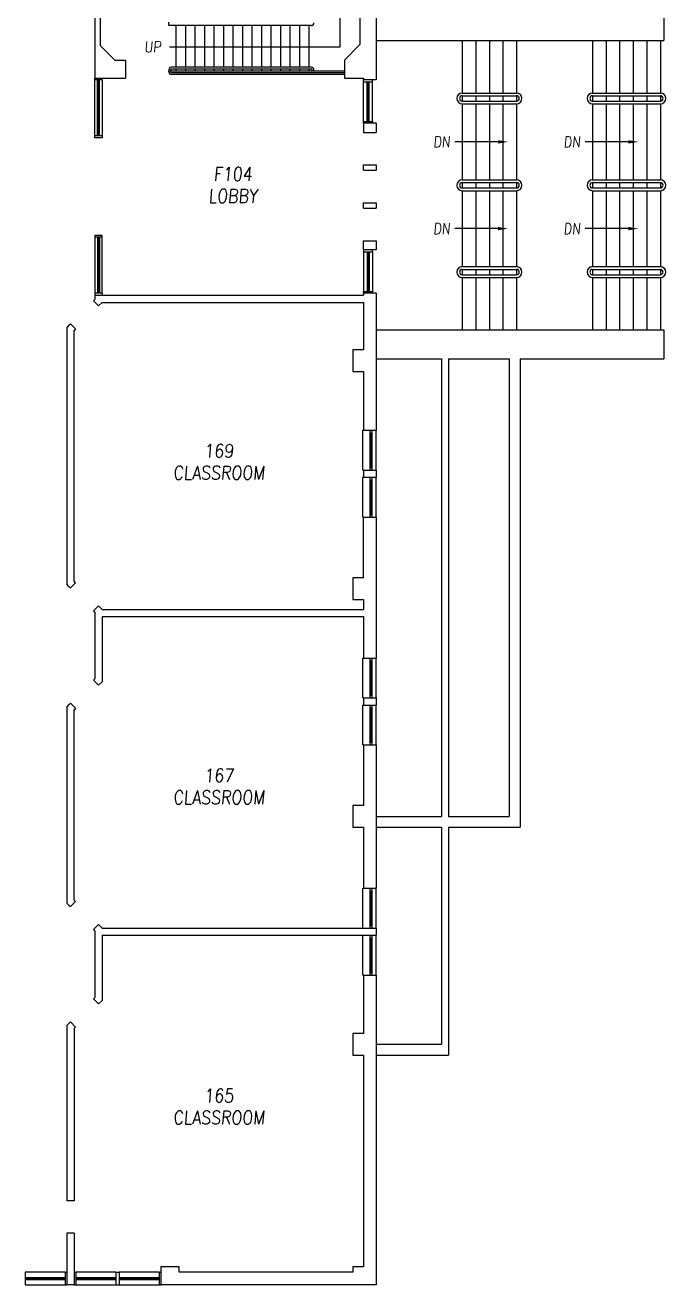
# Model space of a CAD drawing. Extents: x 689 to 4377, y 664 to 3532.
# Drawn here: x 3669 to 4377, y 664 to 2058 of the extents above; entities that cross this region are included whole.
import ezdxf
from ezdxf.enums import TextEntityAlignment as Align

# ---------------------------------------------------------------- set-up
doc = ezdxf.new("R2010")
doc.units = 0
doc.header["$MEASUREMENT"] = 0
for name, color, linetype in [('A-BELOW', 111, 'CONTINUOUS'), ('A-FS-ID', 6, 'CONTINUOUS'), ('A-FS-NM', 6, 'CONTINUOUS'), ('A-GLAZ', 191, 'CONTINUOUS'), ('A-STRS', 4, 'CONTINUOUS'), ('A-WL-EX', 171, 'CONTINUOUS')]:
    doc.layers.add(name, color=color, linetype=linetype)
doc.styles.get("Standard").update_dxf_attribs({"font": 'ROMANS.shx', "width": 0.85, "oblique": 5, "height": 6})

msp = doc.modelspace()

# ---------------------------------------------------------------- linework, layer by layer
at = {"layer": 'A-BELOW'}
for p, q in [((4374.81344, 2072.49503), (4374.81344, 2040.49503)), ((4056.81344, 2040.49503), (4374.81344, 2040.49503)), ((4151.81344, 2040.49503), (4151.81344, 1982.49503)), ((4166.81344, 2040.49503), (4166.81344, 1982.49503)), ((4181.81344, 2040.49503), (4181.81344, 1982.49503)), ((4196.81344, 2040.49503), (4196.81344, 1982.49503)), ((4211.81344, 2040.49503), (4211.81344, 1982.49503)), ((4295.81344, 2040.49503), (4295.81344, 1982.49503)), ((4310.81344, 2040.49503), (4310.81344, 1982.49503)), ((4325.81344, 2040.49503), (4325.81344, 1982.49503)), ((4340.81344, 2040.49503), (4340.81344, 1982.49503)), ((4355.81344, 2040.49503), (4355.81344, 1982.49503)), ((4370.81344, 2040.49503), (4370.81344, 1982.49503)), ((3745.81344, 1934.99503), (3745.81344, 1996.99503)), ((3753.81344, 1996.99503), (3753.81344, 1934.99503)), ((4042.81344, 1950.99503), (4042.81344, 1994.99503)), ((4052.81344, 1950.99503), (4052.81344, 1994.99503)), ((4151.81344, 1982.49503), (4211.81344, 1982.49503)), ((4151.81344, 1979.49503), (4211.81344, 1979.49503)), ((4151.81344, 1979.49503), (4151.81344, 1973.49503)), ((4166.81344, 1979.49503), (4166.81344, 1973.49503)), ((4181.81344, 1979.49503), (4181.81344, 1973.49503)), ((4196.81344, 1979.49503), (4196.81344, 1973.49503)), ((4211.81344, 1979.49503), (4211.81344, 1973.49503)), ((4295.81344, 1982.49503), (4370.81344, 1982.49503)), ((4295.81344, 1979.49503), (4370.81344, 1979.49503)), ((4295.81344, 1979.49503), (4295.81344, 1973.49503)), ((4310.81344, 1979.49503), (4310.81344, 1973.49503)), ((4325.81344, 1979.49503), (4325.81344, 1973.49503)), ((4340.81344, 1979.49503), (4340.81344, 1973.49503)), ((4355.81344, 1979.49503), (4355.81344, 1973.49503)), ((4370.81344, 1979.49503), (4370.81344, 1973.49503)), ((4151.81344, 1973.49503), (4211.81344, 1973.49503)), ((4151.81344, 1970.49503), (4211.81344, 1970.49503)), ((4151.81344, 1970.49503), (4151.81344, 1886.49503)), ((4166.81344, 1970.49503), (4166.81344, 1886.49503)), ((4181.81344, 1970.49503), (4181.81344, 1886.49503)), ((4196.81344, 1970.49503), (4196.81344, 1886.49503)), ((4211.81344, 1970.49503), (4211.81344, 1886.49503)), ((4295.81344, 1973.49503), (4370.81344, 1973.49503)), ((4295.81344, 1970.49503), (4295.81344, 1886.49503)), ((4295.81344, 1970.49503), (4370.81344, 1970.49503)), ((4310.81344, 1970.49503), (4310.81344, 1886.49503)), ((4325.81344, 1970.49503), (4325.81344, 1886.49503)), ((4340.81344, 1970.49503), (4340.81344, 1886.49503)), ((4355.81344, 1970.49503), (4355.81344, 1886.49503)), ((4370.81344, 1970.49503), (4370.81344, 1886.49503)), ((4191.41947, 1928.49503), (4143.81344, 1928.49503)), ((4335.41947, 1928.49503), (4287.81344, 1928.49503)), ((4151.81344, 1886.49503), (4211.81344, 1886.49503)), ((4151.81344, 1883.49503), (4151.81344, 1877.49503)), ((4151.81344, 1883.49503), (4211.81344, 1883.49503)), ((4166.81344, 1883.49503), (4166.81344, 1877.49503)), ((4181.81344, 1883.49503), (4181.81344, 1877.49503)), ((4196.81344, 1883.49503), (4196.81344, 1877.49503)), ((4211.81344, 1883.49503), (4211.81344, 1877.49503)), ((4295.81344, 1886.49503), (4370.81344, 1886.49503)), ((4295.81344, 1883.49503), (4370.81344, 1883.49503)), ((4295.81344, 1883.49503), (4295.81344, 1877.49503)), ((4310.81344, 1883.49503), (4310.81344, 1877.49503)), ((4325.81344, 1883.49503), (4325.81344, 1877.49503)), ((4340.81344, 1883.49503), (4340.81344, 1877.49503)), ((4355.81344, 1883.49503), (4355.81344, 1877.49503)), ((4370.81344, 1883.49503), (4370.81344, 1877.49503)), ((4151.81344, 1877.49503), (4211.81344, 1877.49503)), ((4151.81344, 1874.49503), (4151.81344, 1790.49503)), ((4151.81344, 1874.49503), (4211.81344, 1874.49503)), ((4166.81344, 1874.49503), (4166.81344, 1790.49503)), ((4181.81344, 1874.49503), (4181.81344, 1790.49503)), ((4196.81344, 1874.49503), (4196.81344, 1790.49503)), ((4211.81344, 1874.49503), (4211.81344, 1790.49503)), ((4295.81344, 1877.49503), (4370.81344, 1877.49503)), ((4295.81344, 1874.49503), (4295.81344, 1790.49503)), ((4295.81344, 1874.49503), (4370.81344, 1874.49503)), ((4310.81344, 1874.49503), (4310.81344, 1790.49503)), ((4325.81344, 1874.49503), (4325.81344, 1790.49503)), ((4340.81344, 1874.49503), (4340.81344, 1790.49503)), ((4355.81344, 1874.49503), (4355.81344, 1790.49503)), ((4370.81344, 1874.49503), (4370.81344, 1790.49503)), ((4191.41947, 1832.49503), (4143.81344, 1832.49503)), ((4335.41947, 1832.49503), (4287.81344, 1832.49503)), ((3745.81344, 1822.99503), (3745.81344, 1760.99503)), ((3753.81344, 1760.99503), (3753.81344, 1822.99503)), ((4042.81344, 1806.99503), (4042.81344, 1762.99503)), ((4052.81344, 1806.99503), (4052.81344, 1762.99503)), ((4151.81344, 1790.49503), (4211.81344, 1790.49503)), ((4151.81344, 1787.49503), (4211.81344, 1787.49503)), ((4151.81344, 1787.49503), (4151.81344, 1781.49503)), ((4166.81344, 1787.49503), (4166.81344, 1781.49503)), ((4181.81344, 1787.49503), (4181.81344, 1781.49503)), ((4196.81344, 1787.49503), (4196.81344, 1781.49503)), ((4211.81344, 1787.49503), (4211.81344, 1781.49503)), ((4295.81344, 1790.49503), (4370.81344, 1790.49503)), ((4295.81344, 1787.49503), (4295.81344, 1781.49503)), ((4295.81344, 1787.49503), (4370.81344, 1787.49503)), ((4310.81344, 1787.49503), (4310.81344, 1781.49503)), ((4325.81344, 1787.49503), (4325.81344, 1781.49503)), ((4340.81344, 1787.49503), (4340.81344, 1781.49503)), ((4355.81344, 1787.49503), (4355.81344, 1781.49503)), ((4370.81344, 1787.49503), (4370.81344, 1781.49503)), ((4151.81344, 1781.49503), (4211.81344, 1781.49503)), ((4151.81344, 1778.49503), (4211.81344, 1778.49503)), ((4151.81344, 1778.49503), (4151.81344, 1720.49503)), ((4166.81344, 1778.49503), (4166.81344, 1720.49503)), ((4181.81344, 1778.49503), (4181.81344, 1720.49503)), ((4196.81344, 1778.49503), (4196.81344, 1720.49503)), ((4211.81344, 1778.49503), (4211.81344, 1720.49503)), ((4295.81344, 1781.49503), (4370.81344, 1781.49503)), ((4295.81344, 1778.49503), (4370.81344, 1778.49503)), ((4295.81344, 1778.49503), (4295.81344, 1720.49503)), ((4310.81344, 1778.49503), (4310.81344, 1720.49503)), ((4325.81344, 1778.49503), (4325.81344, 1720.49503)), ((4340.81344, 1778.49503), (4340.81344, 1720.49503)), ((4355.81344, 1778.49503), (4355.81344, 1720.49503)), ((4370.81344, 1778.49503), (4370.81344, 1720.49503)), ((4056.81344, 1720.49503), (4374.81344, 1720.49503)), ((4374.81344, 1720.49503), (4374.81344, 1688.49503)), ((4056.81344, 1688.49503), (4128.81344, 1688.49503)), ((4128.81344, 1688.49503), (4128.81344, 1182.49503)), ((4136.81344, 1688.49503), (4136.81344, 1182.49503)), ((4136.81344, 1688.49503), (4203.81344, 1688.49503)), ((4203.81344, 1688.49503), (4203.81344, 1182.49503)), ((4215.81344, 1688.49503), (4374.81344, 1688.49503)), ((4215.81344, 1688.49503), (4215.81344, 1170.49503)), ((4041.81344, 1565.49503), (4041.81344, 1609.49503)), ((4041.81344, 1609.49503), (4042.81344, 1609.49503)), ((4056.81344, 1565.49503), (4056.81344, 1609.49503)), ((4042.81344, 1565.49503), (4041.81344, 1565.49503)), ((4041.81344, 1513.49503), (4041.81344, 1557.49503)), ((4041.81344, 1557.49503), (4042.81344, 1557.49503)), ((4056.81344, 1513.49503), (4056.81344, 1557.49503)), ((4042.81344, 1513.49503), (4041.81344, 1513.49503)), ((4041.81344, 1357.49503), (4042.81344, 1357.49503)), ((4041.81344, 1313.49503), (4041.81344, 1357.49503)), ((4056.81344, 1313.49503), (4056.81344, 1357.49503)), ((4042.81344, 1313.49503), (4041.81344, 1313.49503)), ((4041.81344, 1261.49503), (4041.81344, 1305.49503)), ((4041.81344, 1305.49503), (4042.81344, 1305.49503)), ((4056.81344, 1261.49503), (4056.81344, 1305.49503)), ((4042.81344, 1261.49503), (4041.81344, 1261.49503)), ((4056.81344, 1182.49503), (4128.81344, 1182.49503)), ((4056.81344, 1170.49503), (4128.81344, 1170.49503)), ((4128.81344, 1170.49503), (4128.81344, 930.49503)), ((4136.81344, 1182.49503), (4203.81344, 1182.49503)), ((4136.81344, 1170.49503), (4136.81344, 918.49503)), ((4136.81344, 1170.49503), (4215.81344, 1170.49503)), ((4041.81344, 1058.99503), (4041.81344, 1102.99503)), ((4041.81344, 1102.99503), (4042.81344, 1102.99503)), ((4056.81344, 1058.99503), (4056.81344, 1102.99503)), ((4041.81344, 1006.99503), (4041.81344, 1050.99503)), ((4056.81344, 1006.99503), (4056.81344, 1050.99503)), ((4042.81344, 1006.99503), (4041.81344, 1006.99503)), ((4056.81344, 930.49503), (4128.81344, 930.49503)), ((4056.81344, 918.49503), (4136.81344, 918.49503)), ((3712.81344, 678.49503), (3668.81344, 678.49503)), ((3768.81344, 678.49503), (3724.81344, 678.49503)), ((3816.81344, 678.49503), (3772.81344, 678.49503)), ((3668.81344, 664.49503), (3712.81344, 664.49503)), ((3724.81344, 664.49503), (3768.81344, 664.49503)), ((3772.81344, 664.49503), (3816.81344, 664.49503))]:
    msp.add_line(p, q, dxfattribs=at)
for centre, radius, start, end in [((4151.81344, 1976.49503), 6, 90, 270), ((4151.81344, 1976.49503), 3, 90, 270), ((4211.81344, 1976.49503), 6, 270, 90), ((4211.81344, 1976.49503), 3, 270, 90), ((4295.81344, 1976.49503), 6, 90, 270), ((4295.81344, 1976.49503), 3, 90, 270), ((4370.81344, 1976.49503), 6, 270, 90), ((4370.81344, 1976.49503), 3, 270, 90), ((4151.81344, 1880.49503), 6, 90, 270), ((4151.81344, 1880.49503), 3, 90, 270), ((4211.81344, 1880.49503), 6, 270, 90), ((4211.81344, 1880.49503), 3, 270, 90), ((4295.81344, 1880.49503), 6, 90, 270), ((4295.81344, 1880.49503), 3, 90, 270), ((4370.81344, 1880.49503), 6, 270, 90), ((4370.81344, 1880.49503), 3, 270, 90), ((4151.81344, 1784.49503), 6, 90, 270), ((4151.81344, 1784.49503), 3, 90, 270), ((4211.81344, 1784.49503), 6, 270, 90), ((4211.81344, 1784.49503), 3, 270, 90), ((4295.81344, 1784.49503), 6, 90, 270), ((4295.81344, 1784.49503), 3, 90, 270), ((4370.81344, 1784.49503), 6, 270, 90), ((4370.81344, 1784.49503), 3, 270, 90)]:
    msp.add_arc(centre, radius, start, end, dxfattribs=at)
for points in [[(4191.41947, 1930.37003), (4191.41947, 1926.62003), (4202.66947, 1928.49503)], [(4335.41947, 1930.37003), (4335.41947, 1926.62003), (4346.66947, 1928.49503)], [(4191.41947, 1834.37003), (4191.41947, 1830.62003), (4202.66947, 1832.49503)], [(4335.41947, 1834.37003), (4335.41947, 1830.62003), (4346.66947, 1832.49503)]]:
    msp.add_solid(points, dxfattribs=at)
at = {"layer": 'A-GLAZ'}
for p, q in [((3745.81344, 1996.99503), (3745.81344, 1998.99503)), ((3753.81344, 1996.99503), (3745.81344, 1996.99503)), ((3748.81344, 1934.99503), (3748.81344, 1996.99503)), ((3749.06344, 1934.99503), (3749.06344, 1996.99503)), ((3750.56344, 1934.99503), (3750.56344, 1996.99503)), ((3750.81344, 1934.99503), (3750.81344, 1996.99503)), ((3753.81344, 1996.99503), (3753.81344, 1998.99503)), ((4042.81344, 1994.99503), (4042.81344, 1996.99503)), ((4042.81344, 1994.99503), (4052.81344, 1994.99503)), ((4046.81344, 1950.99503), (4046.81344, 1994.99503)), ((4047.06344, 1950.99503), (4047.06344, 1994.99503)), ((4048.56344, 1950.99503), (4048.56344, 1994.99503)), ((4048.81344, 1950.99503), (4048.81344, 1994.99503)), ((4052.81344, 1994.99503), (4052.81344, 1996.99503)), ((4042.81344, 1948.99503), (4042.81344, 1950.99503)), ((4042.81344, 1950.99503), (4052.81344, 1950.99503)), ((4052.81344, 1950.99503), (4052.81344, 1948.99503)), ((3745.81344, 1932.99503), (3745.81344, 1934.99503)), ((3753.81344, 1934.99503), (3745.81344, 1934.99503)), ((3753.81344, 1932.99503), (3745.81344, 1932.99503)), ((3753.81344, 1934.99503), (3753.81344, 1932.99503)), ((3745.81344, 1824.99503), (3745.81344, 1822.99503)), ((3753.81344, 1824.99503), (3745.81344, 1824.99503)), ((3753.81344, 1822.99503), (3753.81344, 1824.99503)), ((3753.81344, 1822.99503), (3745.81344, 1822.99503)), ((3748.81344, 1822.99503), (3748.81344, 1760.99503)), ((3749.06344, 1822.99503), (3749.06344, 1760.99503)), ((3750.56344, 1822.99503), (3750.56344, 1760.99503)), ((3750.81344, 1822.99503), (3750.81344, 1760.99503)), ((4042.81344, 1808.99503), (4042.81344, 1806.99503)), ((4042.81344, 1806.99503), (4052.81344, 1806.99503)), ((4046.81344, 1806.99503), (4046.81344, 1762.99503)), ((4047.06344, 1806.99503), (4047.06344, 1762.99503)), ((4048.56344, 1806.99503), (4048.56344, 1762.99503)), ((4048.81344, 1806.99503), (4048.81344, 1762.99503)), ((4052.81344, 1806.99503), (4052.81344, 1808.99503)), ((3745.81344, 1760.99503), (3745.81344, 1758.99503)), ((3753.81344, 1760.99503), (3745.81344, 1760.99503)), ((3753.81344, 1760.99503), (3753.81344, 1758.99503)), ((4042.81344, 1762.99503), (4052.81344, 1762.99503)), ((4042.81344, 1760.99503), (4042.81344, 1762.99503)), ((4052.81344, 1762.99503), (4052.81344, 1760.99503)), ((4049.81344, 1609.49503), (4049.81344, 1565.49503)), ((4049.81344, 1606.49503), (4051.81344, 1606.49503)), ((4050.81344, 1606.49503), (4050.81344, 1568.49503)), ((4051.06344, 1606.49503), (4051.06344, 1568.49503)), ((4051.56344, 1606.49503), (4051.56344, 1568.49503)), ((4051.81344, 1609.49503), (4051.81344, 1565.49503)), ((4049.81344, 1568.49503), (4051.81344, 1568.49503)), ((4049.81344, 1557.49503), (4049.81344, 1513.49503)), ((4049.81344, 1554.49503), (4051.81344, 1554.49503)), ((4050.81344, 1554.49503), (4050.81344, 1516.49503)), ((4051.06344, 1554.49503), (4051.06344, 1516.49503)), ((4051.56344, 1554.49503), (4051.56344, 1516.49503)), ((4051.81344, 1557.49503), (4051.81344, 1513.49503)), ((4049.81344, 1516.49503), (4051.81344, 1516.49503)), ((4049.81344, 1357.49503), (4049.81344, 1313.49503)), ((4049.81344, 1354.49503), (4051.81344, 1354.49503)), ((4050.81344, 1354.49503), (4050.81344, 1316.49503)), ((4051.06344, 1354.49503), (4051.06344, 1316.49503)), ((4051.56344, 1354.49503), (4051.56344, 1316.49503)), ((4051.81344, 1357.49503), (4051.81344, 1313.49503)), ((4049.81344, 1316.49503), (4051.81344, 1316.49503)), ((4049.81344, 1305.49503), (4049.81344, 1261.49503)), ((4049.81344, 1302.49503), (4051.81344, 1302.49503)), ((4050.81344, 1302.49503), (4050.81344, 1264.49503)), ((4051.06344, 1302.49503), (4051.06344, 1264.49503)), ((4051.56344, 1302.49503), (4051.56344, 1264.49503)), ((4051.81344, 1305.49503), (4051.81344, 1261.49503)), ((4049.81344, 1264.49503), (4051.81344, 1264.49503)), ((4049.81344, 1102.99503), (4049.81344, 1058.99503)), ((4051.81344, 1102.99503), (4051.81344, 1058.99503)), ((4049.81344, 1099.99503), (4051.81344, 1099.99503)), ((4050.81344, 1099.99503), (4050.81344, 1061.99503)), ((4051.06344, 1099.99503), (4051.06344, 1061.99503)), ((4051.56344, 1099.99503), (4051.56344, 1061.99503)), ((4049.81344, 1061.99503), (4051.81344, 1061.99503)), ((4049.81344, 1050.99503), (4049.81344, 1006.99503)), ((4049.81344, 1047.99503), (4051.81344, 1047.99503)), ((4050.81344, 1047.99503), (4050.81344, 1009.99503)), ((4051.06344, 1047.99503), (4051.06344, 1009.99503)), ((4051.56344, 1047.99503), (4051.56344, 1009.99503)), ((4051.81344, 1050.99503), (4051.81344, 1006.99503)), ((4049.81344, 1009.99503), (4051.81344, 1009.99503)), ((3668.81344, 678.49503), (3668.81344, 664.49503)), ((3668.81344, 672.49503), (3712.81344, 672.49503)), ((3668.81344, 672.24503), (3712.81344, 672.24503)), ((3668.81344, 670.74503), (3712.81344, 670.74503)), ((3668.81344, 670.49503), (3712.81344, 670.49503)), ((3712.81344, 678.49503), (3712.81344, 664.49503)), ((3712.81344, 678.49503), (3714.81344, 678.49503)), ((3722.81344, 678.49503), (3724.81344, 678.49503)), ((3724.81344, 678.49503), (3724.81344, 664.49503)), ((3724.81344, 672.49503), (3768.81344, 672.49503)), ((3724.81344, 672.24503), (3768.81344, 672.24503)), ((3724.81344, 670.74503), (3768.81344, 670.74503)), ((3724.81344, 670.49503), (3768.81344, 670.49503)), ((3768.81344, 678.49503), (3768.81344, 664.49503)), ((3768.81344, 678.49503), (3772.81344, 678.49503)), ((3772.81344, 678.49503), (3772.81344, 664.49503)), ((3772.81344, 672.49503), (3816.81344, 672.49503)), ((3772.81344, 672.24503), (3816.81344, 672.24503)), ((3772.81344, 670.74503), (3816.81344, 670.74503)), ((3772.81344, 670.49503), (3816.81344, 670.49503)), ((3816.81344, 678.49503), (3816.81344, 664.49503)), ((3816.81344, 678.49503), (3818.81344, 678.49503)), ((3712.81344, 664.49503), (3714.81344, 664.49503)), ((3722.81344, 664.49503), (3724.81344, 664.49503)), ((3768.81344, 664.49503), (3772.81344, 664.49503)), ((3816.81344, 664.49503), (3818.81344, 664.49503))]:
    msp.add_line(p, q, dxfattribs=at)
at = {"layer": 'A-STRS'}
for p, q in [((4016.81344, 2033.49503), (4016.81344, 2105.49503)), ((3827.56344, 2056.99503), (3827.56344, 2060.99503)), ((3984.93844, 2056.99503), (3827.56344, 2056.99503)), ((3835.81344, 2010.99503), (3835.81344, 2056.99503)), ((3846.31344, 2010.99503), (3846.31344, 2056.99503)), ((3856.81344, 2010.99503), (3856.81344, 2056.99503)), ((3867.31344, 2010.99503), (3867.31344, 2056.99503)), ((3877.81344, 2010.99503), (3877.81344, 2056.99503)), ((3888.31344, 2010.99503), (3888.31344, 2056.99503)), ((3898.81344, 2010.99503), (3898.81344, 2056.99503)), ((3909.31344, 2010.99503), (3909.31344, 2056.99503)), ((3919.81344, 2010.99503), (3919.81344, 2056.99503)), ((3930.31344, 2010.99503), (3930.31344, 2056.99503)), ((3940.81344, 2010.99503), (3940.81344, 2056.99503)), ((3951.31344, 2010.99503), (3951.31344, 2056.99503)), ((3961.81344, 2010.99503), (3961.81344, 2056.99503)), ((3972.31344, 2010.99503), (3972.31344, 2056.99503)), ((3982.81344, 2010.99503), (3982.81344, 2056.99503)), ((3828.13896, 2033.49503), (4016.81344, 2033.49503)), ((3827.56344, 2007.99503), (3827.56344, 2006.99503)), ((3827.56344, 2005.99503), (3827.56344, 2006.99503)), ((3829.56344, 2007.99503), (3829.56344, 2006.99503)), ((3829.56344, 2006.99503), (4021.60024, 2006.99503)), ((3829.56344, 2005.99503), (3829.56344, 2006.99503)), ((3984.93844, 2010.99503), (3830.56344, 2010.99503)), ((3984.93844, 2008.99503), (3830.56344, 2008.99503)), ((3835.81344, 2006.99503), (3835.81344, 2008.99503)), ((3846.31344, 2006.99503), (3846.31344, 2008.99503)), ((3856.81344, 2006.99503), (3856.81344, 2008.99503)), ((3867.31344, 2006.99503), (3867.31344, 2008.99503)), ((3877.81344, 2006.99503), (3877.81344, 2008.99503)), ((3888.31344, 2006.99503), (3888.31344, 2008.99503)), ((3898.81344, 2006.99503), (3898.81344, 2008.99503)), ((3909.31344, 2006.99503), (3909.31344, 2008.99503)), ((3919.81344, 2006.99503), (3919.81344, 2008.99503)), ((3930.31344, 2006.99503), (3930.31344, 2008.99503)), ((3940.81344, 2006.99503), (3940.81344, 2008.99503)), ((3951.31344, 2006.99503), (3951.31344, 2008.99503)), ((3961.81344, 2006.99503), (3961.81344, 2008.99503)), ((3972.31344, 2006.99503), (3972.31344, 2008.99503)), ((3982.81344, 2006.99503), (3982.81344, 2008.99503)), ((3985.93844, 2006.99503), (3985.93844, 2007.99503)), ((3987.93844, 2006.99503), (3987.93844, 2007.99503)), ((4021.60024, 2004.99503), (3830.56344, 2004.99503)), ((4021.60024, 2002.99503), (3830.56344, 2002.99503))]:
    msp.add_line(p, q, dxfattribs=at)
for centre, radius, start, end in [((3984.93844, 2059.99503), 3, 270, 0), ((3830.56344, 2007.99503), 3, 90, 180), ((3830.56344, 2005.99503), 3, 180, 270), ((3830.56344, 2007.99503), 1, 90, 180), ((3830.56344, 2005.99503), 1, 180, 270), ((3984.93844, 2007.99503), 3, 0, 90), ((3984.93844, 2007.99503), 1, 0, 90)]:
    msp.add_arc(centre, radius, start, end, dxfattribs=at)
at = {"layer": 'A-WL-EX'}
for p, q in [((4056.81344, 2148.49503), (4056.81344, 1996.99503)), ((3745.81344, 2137.18132), (3745.81344, 1998.99503)), ((3751.81344, 2109.49503), (3751.81344, 2034.99503)), ((4038.81344, 2115.28183), (4038.81344, 2036.20824)), ((3751.81344, 2034.99503), (3767.81344, 2018.99503)), ((4021.60024, 2018.99503), (4038.81344, 2036.20824)), ((3767.81344, 2018.99503), (3779.81344, 2018.99503)), ((3779.81344, 2018.99503), (3779.81344, 1998.99503)), ((4021.60024, 2018.99503), (4021.60024, 1998.99503)), ((3745.81344, 1998.99503), (3779.81344, 1998.99503)), ((4021.60024, 1998.99503), (4042.81344, 1998.99503)), ((4042.81344, 1998.99503), (4042.81344, 1996.99503)), ((4056.81344, 1996.99503), (4042.81344, 1996.99503)), ((4042.81344, 1948.99503), (4042.81344, 1938.99503)), ((4056.81344, 1948.99503), (4042.81344, 1948.99503)), ((4042.81344, 1938.99503), (4056.81344, 1938.99503)), ((4056.81344, 1948.99503), (4056.81344, 1938.99503)), ((4042.81344, 1896.99503), (4042.81344, 1902.99503)), ((4042.81344, 1902.99503), (4056.81344, 1902.99503)), ((4042.81344, 1896.99503), (4056.81344, 1896.99503)), ((4056.81344, 1902.99503), (4056.81344, 1896.99503)), ((4042.81344, 1854.99503), (4042.81344, 1860.99503)), ((4042.81344, 1860.99503), (4056.81344, 1860.99503)), ((4042.81344, 1854.99503), (4056.81344, 1854.99503)), ((4056.81344, 1860.99503), (4056.81344, 1854.99503)), ((4042.81344, 1808.99503), (4042.81344, 1818.99503)), ((4042.81344, 1818.99503), (4056.81344, 1818.99503)), ((4056.81344, 1818.99503), (4056.81344, 1808.99503)), ((4056.81344, 1808.99503), (4042.81344, 1808.99503)), ((3745.81344, 1758.99503), (4042.81344, 1758.99503)), ((3745.81344, 1758.99503), (3745.81344, 1754.30874)), ((4056.81344, 1760.99503), (4042.81344, 1760.99503)), ((4042.81344, 1760.99503), (4042.81344, 1758.99503)), ((4056.81344, 1760.99503), (4056.81344, 1609.49503)), ((3744.21294, 1752.70824), (3745.81344, 1754.30874)), ((3744.21294, 1752.70824), (3749.86979, 1747.05138)), ((3753.81344, 1750.99503), (3749.86979, 1747.05138)), ((3753.81344, 1750.99503), (4042.81344, 1750.99503)), ((4042.81344, 1750.99503), (4042.81344, 1698.49503)), ((3717.15659, 1725.65189), (3714.81344, 1723.30874)), ((3714.81344, 1723.30874), (3714.81344, 1439.18132)), ((3717.15659, 1725.65189), (3718.7571, 1727.25239)), ((3718.7571, 1727.25239), (3724.41395, 1721.59554)), ((3724.41395, 1721.59554), (3722.81344, 1719.99503)), ((3722.81344, 1442.49503), (3722.81344, 1719.99503)), ((4030.81344, 1698.49503), (4030.81344, 1674.49503)), ((4042.81344, 1698.49503), (4030.81344, 1698.49503)), ((4030.81344, 1674.49503), (4042.81344, 1674.49503)), ((4042.81344, 1674.49503), (4042.81344, 1609.49503)), ((4042.81344, 1609.49503), (4056.81344, 1609.49503)), ((4042.81344, 1565.49503), (4042.81344, 1557.49503)), ((4042.81344, 1565.49503), (4056.81344, 1565.49503)), ((4056.81344, 1565.49503), (4056.81344, 1557.49503)), ((4042.81344, 1557.49503), (4056.81344, 1557.49503)), ((4042.81344, 1446.49503), (4042.81344, 1513.49503)), ((4042.81344, 1513.49503), (4056.81344, 1513.49503)), ((4056.81344, 1513.49503), (4056.81344, 1357.49503)), ((3717.15659, 1436.83818), (3714.81344, 1439.18132)), ((3717.15659, 1436.83818), (3718.7571, 1435.23767)), ((3718.7571, 1435.23767), (3724.41395, 1440.89453)), ((3724.41395, 1440.89453), (3722.81344, 1442.49503)), ((4042.81344, 1446.49503), (4030.81344, 1446.49503)), ((4030.81344, 1446.49503), (4030.81344, 1422.49503)), ((4030.81344, 1422.49503), (4042.81344, 1422.49503)), ((4042.81344, 1422.49503), (4042.81344, 1411.49503)), ((3744.21294, 1409.78183), (3749.86979, 1415.43868)), ((3744.21294, 1409.78183), (3745.81344, 1408.18132)), ((3745.81344, 1408.18132), (3745.81344, 1334.80874)), ((3753.81344, 1411.49503), (3749.86979, 1415.43868)), ((3753.81344, 1411.49503), (4042.81344, 1411.49503)), ((3753.81344, 1403.49503), (3753.81344, 1331.49503)), ((3753.81344, 1403.49503), (4042.81344, 1403.49503)), ((4042.81344, 1403.49503), (4042.81344, 1357.49503)), ((4042.81344, 1357.49503), (4056.81344, 1357.49503)), ((3744.21294, 1333.20824), (3745.81344, 1334.80874)), ((3744.21294, 1333.20824), (3749.86979, 1327.55138)), ((3753.81344, 1331.49503), (3749.86979, 1327.55138)), ((4042.81344, 1313.49503), (4056.81344, 1313.49503)), ((4042.81344, 1313.49503), (4042.81344, 1305.49503)), ((4056.81344, 1313.49503), (4056.81344, 1305.49503)), ((3717.15659, 1306.15189), (3714.81344, 1303.80874)), ((3714.81344, 1303.80874), (3714.81344, 1086.68132)), ((3717.15659, 1306.15189), (3718.7571, 1307.75239)), ((3718.7571, 1307.75239), (3724.41395, 1302.09554)), ((3724.41395, 1302.09554), (3722.81344, 1300.49503)), ((3722.81344, 1089.99503), (3722.81344, 1300.49503)), ((4042.81344, 1305.49503), (4056.81344, 1305.49503)), ((4042.81344, 1261.49503), (4042.81344, 1194.49503)), ((4042.81344, 1261.49503), (4056.81344, 1261.49503)), ((4056.81344, 1261.49503), (4056.81344, 1102.99503)), ((4042.81344, 1194.49503), (4030.81344, 1194.49503)), ((4030.81344, 1194.49503), (4030.81344, 1170.49503)), ((4030.81344, 1170.49503), (4042.81344, 1170.49503)), ((4042.81344, 1170.49503), (4042.81344, 1102.99503)), ((4042.81344, 1102.99503), (4056.81344, 1102.99503)), ((3717.15659, 1084.33818), (3714.81344, 1086.68132)), ((3718.7571, 1082.73767), (3724.41395, 1088.39453)), ((3724.41395, 1088.39453), (3722.81344, 1089.99503)), ((3717.15659, 1084.33818), (3718.7571, 1082.73767)), ((3744.21294, 1057.28183), (3749.86979, 1062.93868)), ((3753.81344, 1058.99503), (3749.86979, 1062.93868)), ((3753.81344, 1058.99503), (4042.81344, 1058.99503)), ((4042.81344, 1058.99503), (4056.81344, 1058.99503)), ((4056.81344, 1058.99503), (4056.81344, 1050.99503)), ((3744.21294, 1057.28183), (3745.81344, 1055.68132)), ((3745.81344, 1055.68132), (3745.81344, 982.30874)), ((3753.81344, 1050.99503), (4042.81344, 1050.99503)), ((3753.81344, 1050.99503), (3753.81344, 978.99503)), ((4042.81344, 1050.99503), (4056.81344, 1050.99503)), ((4042.81344, 1006.99503), (4042.81344, 942.49503)), ((4042.81344, 1006.99503), (4056.81344, 1006.99503)), ((4056.81344, 1006.99503), (4056.81344, 664.49503)), ((3744.21294, 980.70824), (3745.81344, 982.30874)), ((3744.21294, 980.70824), (3749.86979, 975.05138)), ((3753.81344, 978.99503), (3749.86979, 975.05138)), ((3717.15659, 953.65189), (3714.81344, 951.30874)), ((3714.81344, 951.30874), (3714.81344, 757.49503)), ((3717.15659, 953.65189), (3718.7571, 955.25239)), ((3718.7571, 955.25239), (3724.41395, 949.59554)), ((3724.41395, 949.59554), (3722.81344, 947.99503)), ((3722.81344, 947.99503), (3722.81344, 757.49503)), ((4042.81344, 942.49503), (4030.81344, 942.49503)), ((4030.81344, 942.49503), (4030.81344, 918.49503)), ((4030.81344, 918.49503), (4042.81344, 918.49503)), ((4042.81344, 918.49503), (4042.81344, 684.49503)), ((3722.81344, 757.49503), (3714.81344, 757.49503)), ((3714.81344, 721.49503), (3714.81344, 664.49503)), ((3722.81344, 721.49503), (3714.81344, 721.49503)), ((3722.81344, 721.49503), (3722.81344, 664.49503)), ((3838.81344, 684.49503), (3818.81344, 684.49503)), ((3818.81344, 684.49503), (3818.81344, 678.49503)), ((3838.81344, 678.49503), (3838.81344, 684.49503)), ((4042.81344, 684.49503), (4030.81344, 684.49503)), ((4030.81344, 684.49503), (4030.81344, 678.49503)), ((3818.81344, 678.49503), (3818.81344, 664.49503)), ((4030.81344, 678.49503), (3838.81344, 678.49503)), ((3722.81344, 664.49503), (3714.81344, 664.49503)), ((4056.81344, 664.49503), (3818.81344, 664.49503))]:
    msp.add_line(p, q, dxfattribs=at)

# ---------------------------------------------------------------- texts
at = {"layer": 'A-BELOW', "oblique": 5, "width": 0.85}
for p in [(4129.17336, 1928.49503), (4273.17336, 1928.49503), (4129.17336, 1832.49503), (4273.17336, 1832.49503)]:
    msp.add_text('DN', height=12, dxfattribs=at).set_placement(p, align=Align.MIDDLE)
at = {"layer": 'A-FS-ID', "oblique": 5, "width": 0.85}
for s, p in [('F104', (3898.31344, 1892.99503)), ('169', (3882.81344, 1586.78075)), ('167', (3882.81344, 1227.78075)), ('165', (3882.81344, 873.78075))]:
    msp.add_text(s, height=15, dxfattribs=at).set_placement(p, align=Align.MIDDLE)
at = {"layer": 'A-FS-NM', "oblique": 5, "width": 0.85}
for s, p in [('LOBBY', (3898.31344, 1868.70932)), ('CLASSROOM', (3882.81344, 1562.49503)), ('CLASSROOM', (3882.81344, 1203.49503)), ('CLASSROOM', (3882.81344, 849.49503))]:
    msp.add_text(s, height=15, dxfattribs=at).set_placement(p, align=Align.MIDDLE)
at = {"layer": 'A-STRS', "oblique": 5, "width": 0.85}
msp.add_text('UP', height=12, dxfattribs=at).set_placement((3809.74317, 2033.49503), align=Align.MIDDLE)

doc.saveas('drawing.dxf')
